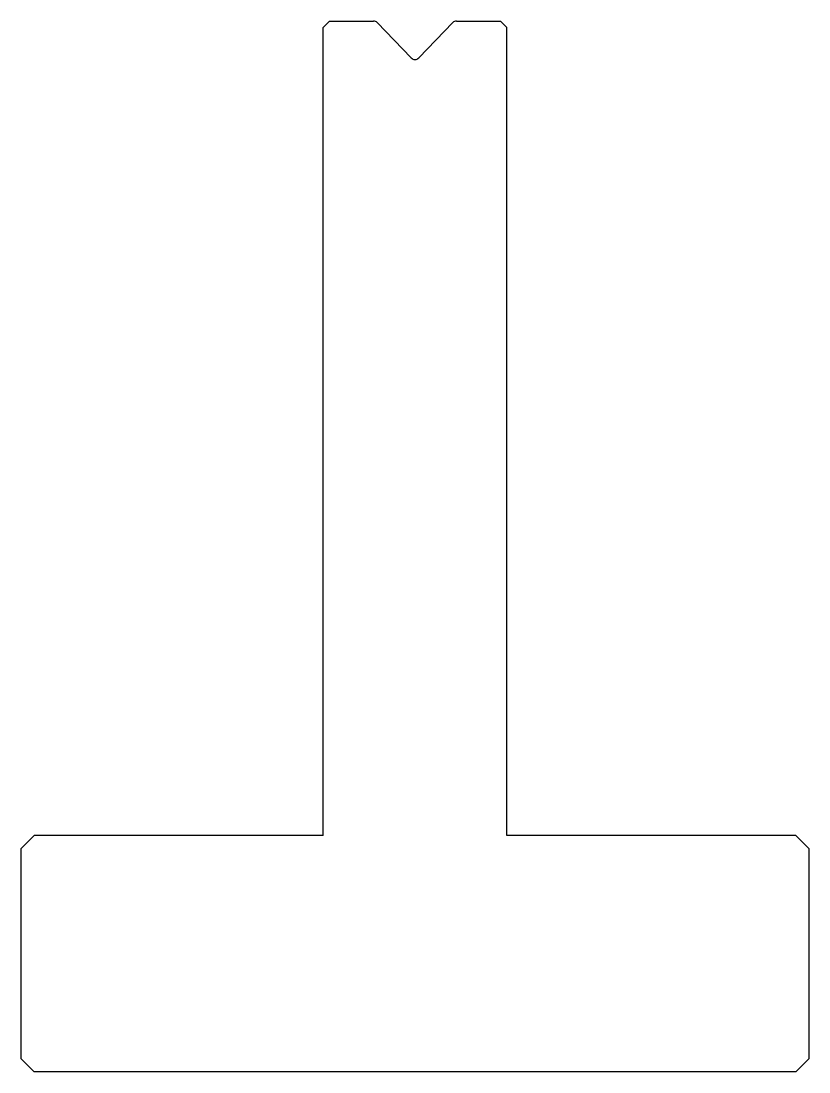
# Model space of a CAD drawing. Header units: millimetres. Extents: x 1480.3 to 1540.3, y 1078.7 to 1158.7.
import ezdxf

# ---------------------------------------------------------------- set-up
doc = ezdxf.new("R2010")
doc.units = ezdxf.units.MM
doc.layers.add('Default', color=7, linetype='Continuous')

msp = doc.modelspace()

# ---------------------------------------------------------------- linework, layer by layer
at = {"layer": 'Default'}
for p, q in [((1503.339, 1158.235), (1503.839, 1158.735)), ((1503.839, 1158.735), (1507.169, 1158.735)), ((1510.051, 1155.926), (1507.457, 1158.612)), ((1510.627, 1155.926), (1513.221, 1158.612)), ((1513.509, 1158.735), (1516.839, 1158.735)), ((1516.839, 1158.735), (1517.339, 1158.235)), ((1503.339, 1096.735), (1503.339, 1158.235)), ((1517.339, 1096.735), (1517.339, 1158.235)), ((1480.339, 1095.735), (1481.339, 1096.735)), ((1503.339, 1096.735), (1481.339, 1096.735)), ((1539.339, 1096.735), (1517.339, 1096.735)), ((1539.339, 1096.735), (1540.339, 1095.735)), ((1480.339, 1079.735), (1480.339, 1095.735)), ((1540.339, 1095.735), (1540.339, 1079.735)), ((1481.339, 1078.735), (1480.339, 1079.735)), ((1539.339, 1078.735), (1540.339, 1079.735)), ((1539.339, 1078.735), (1481.339, 1078.735))]:
    msp.add_line(p, q, dxfattribs=at)
for centre, start, end in [((1507.169, 1158.335), 44, 90), ((1513.509, 1158.335), 90, 136), ((1510.339, 1156.204), 224, 316)]:
    msp.add_arc(centre, 0.4, start, end, dxfattribs=at)

doc.saveas('drawing.dxf')
